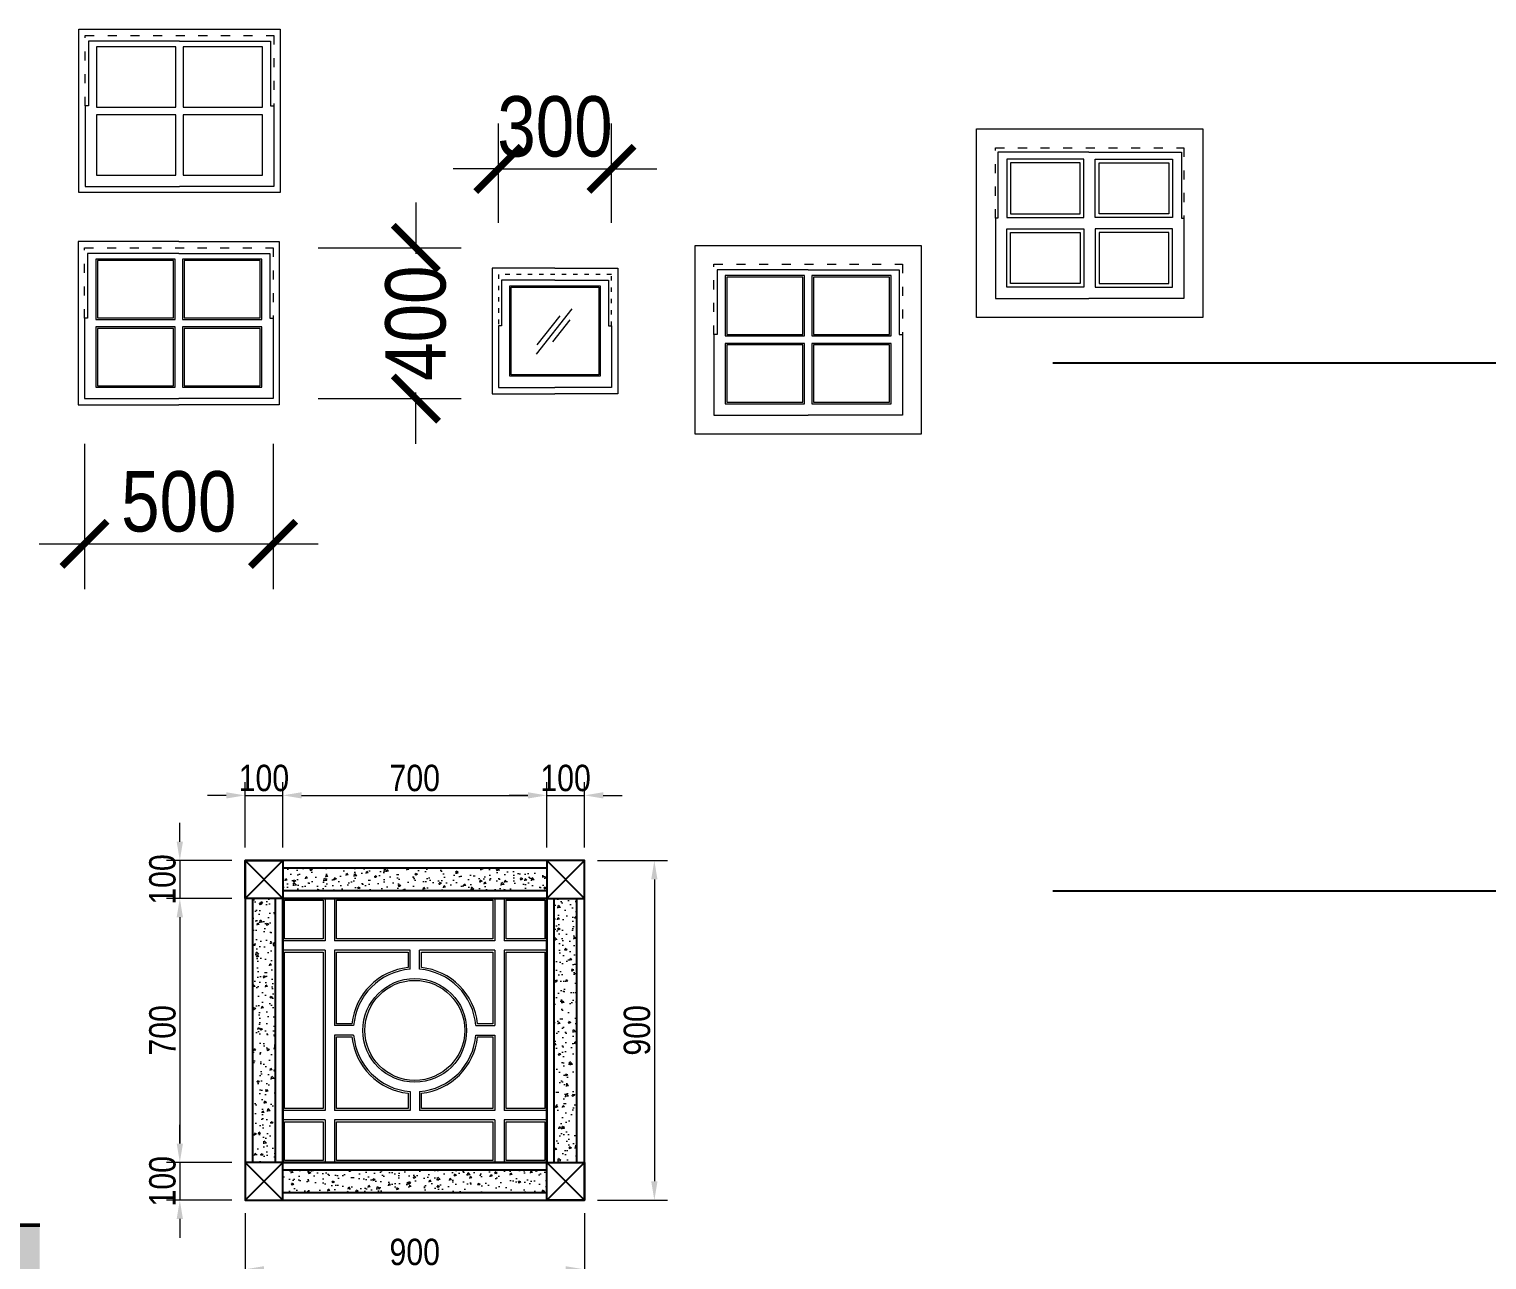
# Model space of a CAD drawing. Header units: millimetres. Extents: x -37049 to 129367, y 25385 to 90033.
# Drawn here: x 39262 to 43128, y 45974 to 49237 of the extents above; entities that cross this region are included whole.
import ezdxf

# ---------------------------------------------------------------- set-up
doc = ezdxf.new("R2010")
doc.units = ezdxf.units.MM
doc.header["$MEASUREMENT"] = 0
doc.linetypes.add('ACAD_ISO03W100', pattern=[30, 12, -18])
for name, color, linetype, lineweight in [('NCKHBAO', 191, 'Continuous', 13), ('NCUA', 4, 'Continuous', 20), ('NCUAMANH', 32, 'Continuous', 9), ('NCUAMANH1', 22, 'Continuous', 9), ('NKT', 9, 'Continuous', 0), ('NMANH2', 35, 'Continuous', 9), ('NMANH3', 25, 'Continuous', 9), ('NTHAY2', 51, 'Continuous', 25), ('NTHAY3', 41, 'Continuous', 25), ('Ntuong2', 150, 'Continuous', 50)]:
    doc.layers.add(name, color=color, linetype=linetype, lineweight=lineweight)
doc.styles.add('AVO', font='vhelvcn.ttf')
doc.dimstyles.new('100', dxfattribs={"dimscale": 0, "dimtxt": 160, "dimasz": 120, "dimexe": 120, "dimexo": 120, "dimgap": 30, "dimtad": 1, "dimdec": 0, "dimzin": 0, "dimdsep": 46, "dimtxsty": 'AVO', "dimblk1": 'ARCHTICK', "dimblk2": 'ARCHTICK', "dimsah": 1, "dimcen": -2, "dimdle": 120, "dimclrd": 256, "dimclre": 256, "dimclrt": 7, "dimadec": 0, "dimazin": 0, "dimtfac": 1, "dimtdec": 0, "dimtix": 1, "dimtmove": 2, "dimatfit": 3, "dimldrblk": 'ARCHTICK', "dimfxl": 0, "dimtolj": 1, "dimtzin": 0, "dimlwd": 0, "dimlwe": 0, "dimarcsym": 0})
doc.dimstyles.new('100 Snho', dxfattribs={"dimscale": 0, "dimtxt": 70, "dimasz": 50, "dimexe": 35, "dimexo": 35, "dimgap": 10, "dimtad": 1, "dimdec": 0, "dimzin": 0, "dimdsep": 46, "dimtxsty": 'AVO', "dimcen": -2, "dimdle": 50, "dimclrd": 256, "dimclre": 256, "dimclrt": 3, "dimadec": 0, "dimazin": 0, "dimtfac": 1, "dimtdec": 0, "dimtix": 1, "dimtmove": 2, "dimatfit": 1, "dimldrblk": 'ARCHTICK', "dimfxl": 0, "dimtolj": 1, "dimtzin": 0, "dimlwd": -1, "dimlwe": -1, "dimarcsym": 0})
pattern_1 = [(130, (1753333.183, -1069995.12), (-53.7945137, -4.7064101), [5.625, -61.875]), (185, (1753333.18, -1069995.12), (10.40635, 56.41441), [4.5, -49.5]), (79.5486, (1753328.7, -1069995.513), (-43.3882036, 51.7079657), [4.7805142, -52.5856584]), (133.8158, (1753333.18, -1069980.12), (-80.0430786, -12.413926), [8.4375, -92.8125]), (83.3644, (1753326.51, -1069981.155), (-70.099703, 73.0588403), [7.1707716, -78.878475]), (188.8158, (1753333.18, -1069980.12), (-70.099646, 73.058895), [6.75, -74.25]), (159, (1753325.683, -1069983.87), (-44.7680289, -30.1964168), [5.625, -61.875]), (214, (1753325.68, -1069983.87), (-18.2486499, 54.3862534), [4.5, -49.5]), (108.5486, (1753321.95, -1069986.387), (-63.0166971, 24.1897873), [4.7805142, -52.5856584]), (142.5, (1753333.183, -1069995.12), (-0.91198915, 24.96703904), [0, -48.9, 0, -50.25, 0, -49.6875]), (172.5, (1753333.183, -1069995.12), (-19.7302153, 29.5808784), [0, -28.65, 0, -47.775, 0, -18.9375]), (212.5, (1753349.908, -1069995.12), (-40.03668271, -1.69161538), [0, -18.75, 0, -58.5, 0, -77.625]), (222.5, (1753357.408, -1069995.12), (-43.7389627, 7.5078737), [0, -24.375, 0, -38.85, 0, -55.125])]

# ---------------------------------------------------------------- blocks, each defined once
blk = doc.blocks.new('A$C4F583141')
at = {"layer": 'NMANH3'}
for p, q in [((0, 0), (112.9, 144)), ((2.1, 29.3), (74.8, 122.1)), ((51.5, 39.4), (106.5, 109.4))]:
    blk.add_line(p, q, dxfattribs=at)
blk = doc.blocks.new('A$C7DD86590')
at = {"layer": 'NTHAY2'}
blk.add_hatch(color=256, dxfattribs=at).paths.add_polyline_path([(200, 200), (0, 200), (0, 0), (50, 0), (200, 0)])
at = {"layer": 'Ntuong2'}
for p, q in [((0, 200), (200, 200)), ((0, 0), (200, 0))]:
    blk.add_line(p, q, dxfattribs=at)
blk = doc.blocks.new('_ARCHTICK')
at = {"color": 0, "linetype": 'ByBlock', "const_width": 0.15}
blk.add_lwpolyline([(-0.5, -0.5), (0.5, 0.5)], dxfattribs=at)
blk = doc.blocks.new('*D168')
at = {"layer": 'DEFPOINTS', "color": 0}
for p in [(39408.9, 48257.4), (39908.9, 48257.4), (39908.9, 47872.3)]:
    blk.add_point(p, dxfattribs=at)
at = {"layer": 'NKT', "lineweight": 0}
for p, q in [((39408.9, 48137.4), (39408.9, 47752.3)), ((39908.9, 48137.4), (39908.9, 47752.3)), ((39288.9, 47872.3), (40028.9, 47872.3))]:
    blk.add_line(p, q, dxfattribs=at)
at = {"layer": 'NKT', "lineweight": 0, "xscale": 120, "yscale": 120, "zscale": 120, "rotation": 180}
blk.add_blockref('_ARCHTICK', (39408.9, 47872.3), dxfattribs=at)
at = {"layer": 'NKT', "lineweight": 0, "xscale": 120, "yscale": 120, "zscale": 120}
blk.add_blockref('_ARCHTICK', (39908.9, 47872.3), dxfattribs=at)
at = {"layer": 'NKT', "color": 7, "insert": (39658.9, 47984), "char_height": 160, "attachment_point": 5, "style": 'AVO'}
blk.add_mtext('\\A1;500', dxfattribs=at)
blk = doc.blocks.new('*D169')
at = {"layer": 'DEFPOINTS', "color": 0}
for p in [(39908.9, 48657.4), (40287.6, 48657.4), (39908.9, 48257.4)]:
    blk.add_point(p, dxfattribs=at)
at = {"layer": 'NKT', "lineweight": 0}
for p, q in [((40287.6, 48777.4), (40287.6, 48641)), ((40028.9, 48657.4), (40407.6, 48657.4)), ((40028.9, 48257.4), (40407.6, 48257.4)), ((40287.6, 48137.4), (40287.6, 48273.8))]:
    blk.add_line(p, q, dxfattribs=at)
at = {"layer": 'NKT', "lineweight": 0, "xscale": 120, "yscale": 120, "zscale": 120}
for p, rotation in [((40287.6, 48657.4), 90), ((40287.6, 48257.4), 270)]:
    blk.add_blockref('_ARCHTICK', p, dxfattribs=dict(at, rotation=rotation))
at = {"layer": 'NKT', "color": 7, "insert": (40287.6, 48457.4), "char_height": 160, "attachment_point": 5, "rotation": 90, "style": 'AVO'}
blk.add_mtext('\\A1;400', dxfattribs=at)
blk = doc.blocks.new('*D174')
at = {"layer": 'DEFPOINTS', "color": 0}
for p in [(40806.4, 48866.4), (40506.4, 48603.4), (40806.4, 48603.4)]:
    blk.add_point(p, dxfattribs=at)
at = {"layer": 'NKT', "lineweight": 0}
for p, q in [((40506.4, 48723.4), (40506.4, 48986.4)), ((40806.4, 48723.4), (40806.4, 48986.4)), ((40506.4, 48866.4), (40386.4, 48866.4)), ((40506.4, 48866.4), (40806.4, 48866.4)), ((40806.4, 48866.4), (40926.4, 48866.4))]:
    blk.add_line(p, q, dxfattribs=at)
at = {"layer": 'NKT', "lineweight": 0, "xscale": 120, "yscale": 120, "zscale": 120}
blk.add_blockref('_ARCHTICK', (40506.4, 48866.4), dxfattribs=at)
at = {"layer": 'NKT', "lineweight": 0, "xscale": 120, "yscale": 120, "zscale": 120, "rotation": 180}
blk.add_blockref('_ARCHTICK', (40806.4, 48866.4), dxfattribs=at)
at = {"layer": 'NKT', "color": 7, "insert": (40656.4, 48978.1), "char_height": 160, "attachment_point": 5, "style": 'AVO'}
blk.add_mtext('\\A1;300', dxfattribs=at)
blk = doc.blocks.new('*D843')
at = {"layer": 'DEFPOINTS', "color": 0}
for p in [(40734.6, 47032.6), (40734.6, 46132.6), (40920, 46132.6)]:
    blk.add_point(p, dxfattribs=at)
at = {"layer": 'NKT'}
for p, q in [((40769.6, 47032.6), (40955, 47032.6)), ((40920, 46982.6), (40920, 46182.6)), ((40769.6, 46132.6), (40955, 46132.6))]:
    blk.add_line(p, q, dxfattribs=at)
for points in [[(40911.6, 46982.6), (40928.3, 46982.6), (40920, 47032.6)], [(40911.6, 46182.6), (40928.3, 46182.6), (40920, 46132.6)]]:
    blk.add_solid(points, dxfattribs=at)
at = {"layer": 'NKT', "color": 3, "insert": (40874.2, 46582.6), "char_height": 70, "attachment_point": 5, "rotation": 90, "style": 'AVO'}
blk.add_mtext('\\A1;900', dxfattribs=at)
blk = doc.blocks.new('*D844')
at = {"layer": 'DEFPOINTS', "color": 0}
for p in [(39834.6, 46132.6), (40734.6, 46132.6), (40734.6, 45949.1)]:
    blk.add_point(p, dxfattribs=at)
at = {"layer": 'NKT'}
for p, q in [((39834.6, 46097.6), (39834.6, 45914.1)), ((40734.6, 46097.6), (40734.6, 45914.1)), ((39884.6, 45949.1), (40684.6, 45949.1))]:
    blk.add_line(p, q, dxfattribs=at)
for points in [[(39884.6, 45957.4), (39884.6, 45940.7), (39834.6, 45949.1)], [(40684.6, 45957.4), (40684.6, 45940.7), (40734.6, 45949.1)]]:
    blk.add_solid(points, dxfattribs=at)
at = {"layer": 'NKT', "color": 3, "insert": (40284.6, 45994.8), "char_height": 70, "attachment_point": 5, "style": 'AVO'}
blk.add_mtext('\\A1;900', dxfattribs=at)
blk = doc.blocks.new('*D845')
at = {"layer": 'DEFPOINTS', "color": 0}
for p in [(39934.6, 47205.6), (39834.6, 47032.6), (39934.6, 47032.6)]:
    blk.add_point(p, dxfattribs=at)
at = {"layer": 'NKT'}
for p, q in [((39834.6, 47067.6), (39834.6, 47240.6)), ((39934.6, 47067.6), (39934.6, 47240.6)), ((39784.6, 47205.6), (39734.6, 47205.6)), ((39834.6, 47205.6), (39934.6, 47205.6)), ((39984.6, 47205.6), (40034.6, 47205.6))]:
    blk.add_line(p, q, dxfattribs=at)
for points in [[(39784.6, 47213.9), (39784.6, 47197.3), (39834.6, 47205.6)], [(39984.6, 47213.9), (39984.6, 47197.3), (39934.6, 47205.6)]]:
    blk.add_solid(points, dxfattribs=at)
at = {"layer": 'NKT', "color": 3, "insert": (39884.6, 47251.3), "char_height": 70, "attachment_point": 5, "style": 'AVO'}
blk.add_mtext('\\A1;100', dxfattribs=at)
blk = doc.blocks.new('*D846')
at = {"layer": 'DEFPOINTS', "color": 0}
for p in [(40634.6, 47205.6), (39934.6, 47032.6), (40634.6, 47032.6)]:
    blk.add_point(p, dxfattribs=at)
at = {"layer": 'NKT'}
for p, q in [((39934.6, 47067.6), (39934.6, 47240.6)), ((40634.6, 47067.6), (40634.6, 47240.6)), ((39984.6, 47205.6), (40584.6, 47205.6))]:
    blk.add_line(p, q, dxfattribs=at)
for points in [[(39984.6, 47213.9), (39984.6, 47197.3), (39934.6, 47205.6)], [(40584.6, 47213.9), (40584.6, 47197.3), (40634.6, 47205.6)]]:
    blk.add_solid(points, dxfattribs=at)
at = {"layer": 'NKT', "color": 3, "insert": (40284.6, 47251.3), "char_height": 70, "attachment_point": 5, "style": 'AVO'}
blk.add_mtext('\\A1;700', dxfattribs=at)
blk = doc.blocks.new('*D847')
at = {"layer": 'DEFPOINTS', "color": 0}
for p in [(40734.6, 47205.6), (40634.6, 47032.6), (40734.6, 47032.6)]:
    blk.add_point(p, dxfattribs=at)
at = {"layer": 'NKT'}
for p, q in [((40634.6, 47067.6), (40634.6, 47240.6)), ((40734.6, 47067.6), (40734.6, 47240.6)), ((40584.6, 47205.6), (40534.6, 47205.6)), ((40634.6, 47205.6), (40734.6, 47205.6)), ((40784.6, 47205.6), (40834.6, 47205.6))]:
    blk.add_line(p, q, dxfattribs=at)
for points in [[(40584.6, 47213.9), (40584.6, 47197.3), (40634.6, 47205.6)], [(40784.6, 47213.9), (40784.6, 47197.3), (40734.6, 47205.6)]]:
    blk.add_solid(points, dxfattribs=at)
at = {"layer": 'NKT', "color": 3, "insert": (40684.6, 47251.3), "char_height": 70, "attachment_point": 5, "style": 'AVO'}
blk.add_mtext('\\A1;100', dxfattribs=at)
blk = doc.blocks.new('*D848')
at = {"layer": 'DEFPOINTS', "color": 0}
for p in [(39834.6, 47032.6), (39661.6, 46932.6), (39834.6, 46932.6)]:
    blk.add_point(p, dxfattribs=at)
at = {"layer": 'NKT'}
for p, q in [((39661.6, 47082.6), (39661.6, 47132.6)), ((39799.6, 47032.6), (39626.6, 47032.6)), ((39661.6, 47032.6), (39661.6, 46932.6)), ((39799.6, 46932.6), (39626.6, 46932.6)), ((39661.6, 46882.6), (39661.6, 46832.6))]:
    blk.add_line(p, q, dxfattribs=at)
for points in [[(39653.3, 47082.6), (39669.9, 47082.6), (39661.6, 47032.6)], [(39653.3, 46882.6), (39669.9, 46882.6), (39661.6, 46932.6)]]:
    blk.add_solid(points, dxfattribs=at)
at = {"layer": 'NKT', "color": 3, "insert": (39615.8, 46982.6), "char_height": 70, "attachment_point": 5, "rotation": 90, "style": 'AVO'}
blk.add_mtext('\\A1;100', dxfattribs=at)
blk = doc.blocks.new('*D849')
at = {"layer": 'DEFPOINTS', "color": 0}
for p in [(39834.6, 46932.6), (39661.6, 46232.6), (39834.6, 46232.6)]:
    blk.add_point(p, dxfattribs=at)
at = {"layer": 'NKT'}
for p, q in [((39799.6, 46932.6), (39626.6, 46932.6)), ((39661.6, 46882.6), (39661.6, 46282.6)), ((39799.6, 46232.6), (39626.6, 46232.6))]:
    blk.add_line(p, q, dxfattribs=at)
for points in [[(39653.3, 46882.6), (39669.9, 46882.6), (39661.6, 46932.6)], [(39653.3, 46282.6), (39669.9, 46282.6), (39661.6, 46232.6)]]:
    blk.add_solid(points, dxfattribs=at)
at = {"layer": 'NKT', "color": 3, "insert": (39615.8, 46582.6), "char_height": 70, "attachment_point": 5, "rotation": 90, "style": 'AVO'}
blk.add_mtext('\\A1;700', dxfattribs=at)
blk = doc.blocks.new('*D850')
at = {"layer": 'DEFPOINTS', "color": 0}
for p in [(39834.6, 46232.6), (39661.6, 46132.6), (39834.6, 46132.6)]:
    blk.add_point(p, dxfattribs=at)
at = {"layer": 'NKT'}
for p, q in [((39661.6, 46282.6), (39661.6, 46332.6)), ((39799.6, 46232.6), (39626.6, 46232.6)), ((39661.6, 46232.6), (39661.6, 46132.6)), ((39799.6, 46132.6), (39626.6, 46132.6)), ((39661.6, 46082.6), (39661.6, 46032.6))]:
    blk.add_line(p, q, dxfattribs=at)
for points in [[(39653.3, 46282.6), (39669.9, 46282.6), (39661.6, 46232.6)], [(39653.3, 46082.6), (39669.9, 46082.6), (39661.6, 46132.6)]]:
    blk.add_solid(points, dxfattribs=at)
at = {"layer": 'NKT', "color": 3, "insert": (39615.8, 46182.6), "char_height": 70, "attachment_point": 5, "rotation": 90, "style": 'AVO'}
blk.add_mtext('\\A1;100', dxfattribs=at)

msp = doc.modelspace()

# ---------------------------------------------------------------- hatches: boundary and pattern name
at = {"layer": 'NMANH2'}
h = msp.add_hatch(dxfattribs=at)
h.set_pattern_fill('AR-CONC', color=256, scale=7.5, style=0)
h.set_pattern_definition(pattern_1)
h.paths.add_polyline_path([(39934.6, 46952.6), (39934.6, 47012.6), (40634.6, 47012.6), (40634.6, 46952.6)])
h = msp.add_hatch(dxfattribs=at)
h.set_pattern_fill('AR-CONC', color=256, scale=7.5, style=0)
h.set_pattern_definition(pattern_1)
h.paths.add_polyline_path([(39854.6, 46932.6), (39914.6, 46932.6), (39914.6, 46232.6), (39854.6, 46232.6)])
h = msp.add_hatch(dxfattribs=at)
h.set_pattern_fill('AR-CONC', color=256, scale=7.5, style=0)
h.set_pattern_definition(pattern_1)
h.paths.add_polyline_path([(40654.6, 46932.6), (40714.6, 46932.6), (40714.6, 46232.6), (40654.6, 46232.6)])
h = msp.add_hatch(dxfattribs=at)
h.set_pattern_fill('AR-CONC', color=256, scale=7.5, style=0)
h.set_pattern_definition(pattern_1)
h.paths.add_polyline_path([(40634.6, 46212.6), (40634.6, 46152.6), (39934.6, 46152.6), (39934.6, 46212.6)])

# ---------------------------------------------------------------- linework, layer by layer
at = {"layer": 'NCKHBAO'}
for points in [[(39394.1, 49236.9), (39927.4, 49236.9), (39927.4, 48803.6), (39394.1, 48803.6)], [(41774.3, 48972.6), (42374.3, 48972.6), (42374.3, 48472.6), (41774.3, 48472.6)], [(41027.9, 48663.6), (41627.9, 48663.6), (41627.9, 48163.6), (41027.9, 48163.6)]]:
    msp.add_lwpolyline(points, close=True, dxfattribs=at)
for points in [[(39658.9, 48674.1), (39392.2, 48674.1), (39392.2, 48240.7), (39658.9, 48240.7)], [(39658.9, 48674.1), (39925.5, 48674.1), (39925.5, 48240.7), (39658.9, 48240.7)], [(40656.4, 48603.4), (40489.8, 48603.4), (40489.8, 48270.1), (40656.4, 48270.1)], [(40656.4, 48603.4), (40823.1, 48603.4), (40823.1, 48270.1), (40656.4, 48270.1)]]:
    msp.add_lwpolyline(points, dxfattribs=at)
at = {"layer": 'NCUA'}
for p, q in [((40047.1, 46932.6), (40047.1, 46820.1)), ((40072.1, 46932.6), (40072.1, 46820.1)), ((40497.1, 46932.6), (40497.1, 46820.1)), ((40522.1, 46932.6), (40522.1, 46820.1)), ((40047.1, 46820.1), (39934.6, 46820.1)), ((40497.1, 46820.1), (40072.1, 46820.1)), ((40634.6, 46820.1), (40522.1, 46820.1)), ((40047.1, 46795.1), (39934.6, 46795.1)), ((40047.1, 46795.1), (40047.1, 46370.1)), ((40272.1, 46795.1), (40072.1, 46795.1)), ((40072.1, 46795.1), (40072.1, 46595.1)), ((40272.1, 46744.6), (40272.1, 46795.1)), ((40297.1, 46744.6), (40297.1, 46795.1)), ((40497.1, 46795.1), (40297.1, 46795.1)), ((40497.1, 46795.1), (40497.1, 46595.1)), ((40634.6, 46795.1), (40522.1, 46795.1)), ((40522.1, 46795.1), (40522.1, 46370.1)), ((40122.6, 46595.1), (40072.1, 46595.1)), ((40446.6, 46595.1), (40497.1, 46595.1)), ((40122.6, 46570.1), (40072.1, 46570.1)), ((40072.1, 46570.1), (40072.1, 46370.1)), ((40446.6, 46570.1), (40497.1, 46570.1)), ((40497.1, 46570.1), (40497.1, 46370.1)), ((40272.1, 46420.6), (40272.1, 46370.1)), ((40297.1, 46420.6), (40297.1, 46370.1)), ((40047.1, 46370.1), (39934.6, 46370.1)), ((40272.1, 46370.1), (40072.1, 46370.1)), ((40497.1, 46370.1), (40297.1, 46370.1)), ((40634.6, 46370.1), (40522.1, 46370.1)), ((40047.1, 46345.1), (39934.6, 46345.1)), ((40047.1, 46345.1), (40047.1, 46232.6)), ((40497.1, 46345.1), (40072.1, 46345.1)), ((40072.1, 46345.1), (40072.1, 46232.6)), ((40497.1, 46345.1), (40497.1, 46232.6)), ((40634.6, 46345.1), (40522.1, 46345.1)), ((40522.1, 46345.1), (40522.1, 46232.6))]:
    msp.add_line(p, q, dxfattribs=at)
for points in [[(39660.7, 49205.2), (39419.1, 49205.2), (39419.1, 49033.8), (39410.7, 49033.8), (39410.7, 48820.2), (39660.7, 48820.2)], [(39660.7, 49205.2), (39902.4, 49205.2), (39902.4, 49033.8), (39910.7, 49033.8), (39910.7, 48820.2), (39660.7, 48820.2)], [(42072.3, 48910.6), (41830.9, 48910.6), (41830.9, 48735.4), (41824.3, 48735.4), (41824.3, 48522.6), (42072.3, 48522.6)], [(42072.3, 48910.6), (42317.6, 48910.6), (42317.6, 48735.4), (42324.3, 48735.4), (42324.3, 48522.6), (42072.3, 48522.6)], [(39658.9, 48642.4), (39417.2, 48642.4), (39417.2, 48470.9), (39408.9, 48470.9), (39408.9, 48257.4), (39658.9, 48257.4)], [(39658.9, 48642.4), (39900.5, 48642.4), (39900.5, 48470.9), (39908.9, 48470.9), (39908.9, 48257.4), (39658.9, 48257.4)], [(41327.9, 48598.6), (41086.2, 48598.6), (41086.2, 48427.1), (41077.9, 48427.1), (41077.9, 48213.6), (41327.9, 48213.6)], [(41327.9, 48598.6), (41569.5, 48598.6), (41569.5, 48427.1), (41577.9, 48427.1), (41577.9, 48213.6), (41327.9, 48213.6)], [(40656.4, 48571.8), (40514.8, 48571.8), (40514.8, 48450.3), (40506.4, 48450.3), (40506.4, 48286.8), (40656.4, 48286.8)], [(40656.4, 48571.8), (40798.1, 48571.8), (40798.1, 48450.3), (40806.4, 48450.3), (40806.4, 48286.8), (40656.4, 48286.8)]]:
    msp.add_lwpolyline(points, dxfattribs=at)
for points in [[(39650.7, 49190.2), (39440.7, 49190.2), (39440.7, 49033.8), (39440.7, 49030.2), (39650.7, 49030.2)], [(39880.7, 49190.2), (39670.7, 49190.2), (39670.7, 49030.2), (39880.7, 49030.2), (39880.7, 49033.8)], [(39650.7, 49010.2), (39440.7, 49010.2), (39440.7, 48850.2), (39650.7, 48850.2)], [(39880.7, 49010.2), (39670.7, 49010.2), (39670.7, 48850.2), (39880.7, 48850.2)], [(42059.3, 48892.6), (41854.3, 48892.6), (41854.3, 48740), (41854.3, 48737.2), (42059.3, 48737.2)], [(42089.3, 48892.6), (42294.3, 48892.6), (42294.3, 48740), (42294.3, 48737.2), (42089.3, 48737.2)], [(42059.3, 48552.6), (41854.3, 48552.6), (41854.3, 48707.6), (41854.3, 48707.6), (42059.3, 48707.6)], [(42089.3, 48552.6), (42294.3, 48552.6), (42294.3, 48704.8), (42294.3, 48707.6), (42089.3, 48707.6)], [(39648.9, 48627.4), (39438.9, 48627.4), (39438.9, 48470.9), (39438.9, 48467.4), (39648.9, 48467.4)], [(39878.9, 48627.4), (39668.9, 48627.4), (39668.9, 48467.4), (39878.9, 48467.4), (39878.9, 48470.9)], [(40536.4, 48556.8), (40776.4, 48556.8), (40776.4, 48316.8), (40536.4, 48316.8)], [(41317.9, 48583.6), (41107.9, 48583.6), (41107.9, 48427.1), (41107.9, 48423.6), (41317.9, 48423.6)], [(41547.9, 48583.6), (41337.9, 48583.6), (41337.9, 48423.6), (41547.9, 48423.6), (41547.9, 48427.1)], [(39648.9, 48447.4), (39438.9, 48447.4), (39438.9, 48287.4), (39648.9, 48287.4)], [(39878.9, 48447.4), (39668.9, 48447.4), (39668.9, 48287.4), (39878.9, 48287.4)], [(41317.9, 48403.6), (41107.9, 48403.6), (41107.9, 48243.6), (41317.9, 48243.6)], [(41547.9, 48403.6), (41337.9, 48403.6), (41337.9, 48243.6), (41547.9, 48243.6)]]:
    msp.add_lwpolyline(points, close=True, dxfattribs=at)
msp.add_circle((40284.6, 46582.6), 137.5, dxfattribs=at)
for start, end in [(94.4117, 175.5883), (4.4117, 85.5883), (184.4117, 265.5883), (274.4117, 355.5883)]:
    msp.add_arc((40284.6, 46582.6), 162.5, start, end, dxfattribs=at)
at = {"layer": 'NCUAMANH', "linetype": 'ACAD_ISO03W100', "ltscale": 2}
for points in [[(39410.7, 49033.8), (39410.7, 49220.2), (39910.7, 49220.2), (39910.7, 49033.8)], [(41824.3, 48735.4), (41824.3, 48922.6), (42324.3, 48922.6), (42324.3, 48735.4)], [(39408.9, 48470.9), (39408.9, 48657.4), (39908.9, 48657.4), (39908.9, 48470.9)], [(41077.9, 48427.1), (41077.9, 48613.6), (41577.9, 48613.6), (41577.9, 48427.1)]]:
    msp.add_lwpolyline(points, dxfattribs=at)
at = {"layer": 'NCUAMANH'}
for points in [[(39644.9, 48623.4), (39442.9, 48623.4), (39442.9, 48471.4), (39644.9, 48471.4)], [(39874.9, 48623.4), (39672.9, 48623.4), (39672.9, 48471.4), (39874.9, 48471.4)], [(40540.4, 48552.8), (40772.4, 48552.8), (40772.4, 48320.8), (40540.4, 48320.8)], [(41313.9, 48579.6), (41111.9, 48579.6), (41111.9, 48427.6), (41313.9, 48427.6)], [(41543.9, 48579.6), (41341.9, 48579.6), (41341.9, 48427.6), (41543.9, 48427.6)], [(39644.9, 48443.4), (39442.9, 48443.4), (39442.9, 48291.4), (39644.9, 48291.4)], [(39874.9, 48443.4), (39672.9, 48443.4), (39672.9, 48291.4), (39874.9, 48291.4)], [(41313.9, 48399.6), (41111.9, 48399.6), (41111.9, 48247.6), (41313.9, 48247.6)], [(41543.9, 48399.6), (41341.9, 48399.6), (41341.9, 48247.6), (41543.9, 48247.6)], [(39939.6, 46927.6), (40042.1, 46927.6), (40042.1, 46825.1), (39939.6, 46825.1)], [(40077.1, 46927.6), (40492.1, 46927.6), (40492.1, 46825.1), (40077.1, 46825.1)], [(40527.1, 46927.6), (40629.6, 46927.6), (40629.6, 46825.1), (40527.1, 46825.1)], [(39939.6, 46790.1), (40042.1, 46790.1), (40042.1, 46375.1), (39939.6, 46375.1)], [(40527.1, 46790.1), (40629.6, 46790.1), (40629.6, 46375.1), (40527.1, 46375.1)], [(39939.6, 46340.1), (40042.1, 46340.1), (40042.1, 46237.6), (39939.6, 46237.6)], [(40077.1, 46340.1), (40492.1, 46340.1), (40492.1, 46237.6), (40077.1, 46237.6)], [(40527.1, 46340.1), (40629.6, 46340.1), (40629.6, 46237.6), (40527.1, 46237.6)]]:
    msp.add_lwpolyline(points, close=True, dxfattribs=at)
at = {"layer": 'NCUAMANH', "linetype": 'ACAD_ISO03W100', "lineweight": 0}
msp.add_lwpolyline([(40806.4, 48450.3), (40806.4, 48586.8), (40506.4, 48586.8), (40506.4, 48450.3)], dxfattribs=at)
at = {"layer": 'NCUAMANH'}
for points in [[(40077.1, 46790.1), (40267.1, 46790.1), (40267.1, 46749.2, 0.354147), (40118, 46600.1), (40077.1, 46600.1)], [(40302.1, 46749.2), (40302.1, 46790.1), (40492.1, 46790.1), (40492.1, 46600.1), (40451.2, 46600.1, 0.354147)], [(40417.1, 46582.6, -1), (40152.1, 46582.6, -1)], [(40077.1, 46565.1), (40118, 46565.1, 0.354147), (40267.1, 46416), (40267.1, 46375.1), (40077.1, 46375.1)], [(40451.2, 46565.1), (40492.1, 46565.1), (40492.1, 46375.1), (40302.1, 46375.1), (40302.1, 46416, 0.354147)]]:
    msp.add_lwpolyline(points, format="xyb", close=True, dxfattribs=at)
at = {"layer": 'NCUAMANH1'}
for points in [[(42049.3, 48882.6), (41864.3, 48882.6), (41864.3, 48747.2), (42049.3, 48747.2)], [(42099.3, 48882.6), (42284.3, 48882.6), (42284.3, 48747.2), (42099.3, 48747.2)], [(42049.3, 48562.6), (41864.3, 48562.6), (41864.3, 48697.6), (42049.3, 48697.6)], [(42099.3, 48562.6), (42284.3, 48562.6), (42284.3, 48697.6), (42099.3, 48697.6)]]:
    msp.add_lwpolyline(points, close=True, dxfattribs=at)
at = {"layer": 'NTHAY2'}
for p, q in [((41976.4, 48352.5), (50880.1, 48352.5)), ((41976.4, 46952.5), (50880.1, 46952.5))]:
    msp.add_line(p, q, dxfattribs=at)
at = {"layer": 'NTHAY3'}
for p, q in [((39934.6, 47032.6), (39834.6, 46932.6)), ((39934.6, 46932.6), (39834.6, 47032.6)), ((40634.6, 46932.6), (40734.6, 47032.6)), ((40634.6, 47032.6), (40734.6, 46932.6)), ((39934.6, 46232.6), (39834.6, 46132.6)), ((39934.6, 46132.6), (39834.6, 46232.6)), ((40634.6, 46132.6), (40734.6, 46232.6)), ((40634.6, 46232.6), (40734.6, 46132.6))]:
    msp.add_line(p, q, dxfattribs=at)
for points in [[(40734.6, 46132.6), (40734.6, 47032.6), (39834.6, 47032.6), (39834.6, 46132.6)], [(39934.6, 46932.6), (39834.6, 46932.6), (39834.6, 47032.6), (39934.6, 47032.6)], [(40634.6, 46932.6), (40734.6, 46932.6), (40734.6, 47032.6), (40634.6, 47032.6)], [(40634.6, 46232.6), (40634.6, 46932.6), (39934.6, 46932.6), (39934.6, 46232.6)], [(39934.6, 46232.6), (39934.6, 46932.6), (40634.6, 46932.6), (40634.6, 46232.6)], [(39934.6, 46232.6), (39834.6, 46232.6), (39834.6, 46132.6), (39934.6, 46132.6)], [(40634.6, 46232.6), (40734.6, 46232.6), (40734.6, 46132.6), (40634.6, 46132.6)]]:
    msp.add_lwpolyline(points, close=True, dxfattribs=at)
for points in [[(40634.6, 47012.6), (39934.6, 47012.6)], [(39854.6, 46932.6), (39854.6, 46232.6)], [(39914.6, 46932.6), (39914.6, 46232.6)], [(40634.6, 46952.6), (39934.6, 46952.6)], [(40654.6, 46232.6), (40654.6, 46932.6)], [(40714.6, 46232.6), (40714.6, 46932.6)], [(39934.6, 46212.6), (40634.6, 46212.6)], [(39934.6, 46152.6), (40634.6, 46152.6)]]:
    msp.add_lwpolyline(points, dxfattribs=at)

# ---------------------------------------------------------------- block references
at = {"layer": 'NMANH3', "xscale": 0.833333333333333, "yscale": 0.833333333333333, "zscale": 0.8333333333333333}
msp.add_blockref('A$C4F583141', (40607.7, 48375.3), dxfattribs=at)
at = {"layer": 'NTHAY2'}
msp.add_blockref('A$C7DD86590', (39090.1, 45866), dxfattribs=at)

# ---------------------------------------------------------------- dimensions: what is measured, and where the dimension line sits
at = {"layer": 'NKT'}
for base, p1, p2, picture, middle in [((40806.4, 48866.4), (40506.4, 48603.4), (40806.4, 48603.4), '*D174', (40656.4, 48978.1)), ((39908.9, 47872.3), (39408.9, 48257.4), (39908.9, 48257.4), '*D168', (39658.9, 47984))]:
    dim = msp.add_linear_dim(base=base, p1=p1, p2=p2, dimstyle='100', override={"dimscale": 1}, dxfattribs=at)
    dim.commit()
    dim.dimension.update_dxf_attribs({"geometry": picture, "text_midpoint": middle})
dim = msp.add_linear_dim(base=(40287.6, 48657.4), p1=(39908.9, 48257.4), p2=(39908.9, 48657.4), angle=90, dimstyle='100', override={"dimscale": 1}, dxfattribs=at)
dim.commit()
dim.dimension.update_dxf_attribs({"geometry": '*D169', "text_midpoint": (40287.6, 48457.4), "dimtype": 160})
at = {"layer": 'NKT', "ltscale": 100}
for base, p1, p2, picture, middle in [((39934.6, 47205.6), (39834.6, 47032.6), (39934.6, 47032.6), '*D845', (39884.6, 47251.3)), ((40634.6, 47205.6), (39934.6, 47032.6), (40634.6, 47032.6), '*D846', (40284.6, 47251.3)), ((40734.6, 47205.6), (40634.6, 47032.6), (40734.6, 47032.6), '*D847', (40684.6, 47251.3)), ((40734.6, 45949.1), (39834.6, 46132.6), (40734.6, 46132.6), '*D844', (40284.6, 45994.8))]:
    dim = msp.add_linear_dim(base=base, p1=p1, p2=p2, dimstyle='100 Snho', override={"dimscale": 1}, dxfattribs=at)
    dim.commit()
    dim.dimension.update_dxf_attribs({"geometry": picture, "text_midpoint": middle})
for base, p1, p2, angle, picture, middle in [((39661.6, 46932.6), (39834.6, 47032.6), (39834.6, 46932.6), 270, '*D848', (39615.8, 46982.6)), ((40920, 46132.6), (40734.6, 47032.6), (40734.6, 46132.6), 90, '*D843', (40874.2, 46582.6)), ((39661.6, 46232.6), (39834.6, 46932.6), (39834.6, 46232.6), 270, '*D849', (39615.8, 46582.6)), ((39661.6, 46132.6), (39834.6, 46232.6), (39834.6, 46132.6), 270, '*D850', (39615.8, 46182.6))]:
    dim = msp.add_linear_dim(base=base, p1=p1, p2=p2, angle=angle, dimstyle='100 Snho', override={"dimscale": 1}, dxfattribs=at)
    dim.commit()
    dim.dimension.update_dxf_attribs({"geometry": picture, "text_midpoint": middle})

doc.saveas('drawing.dxf')
